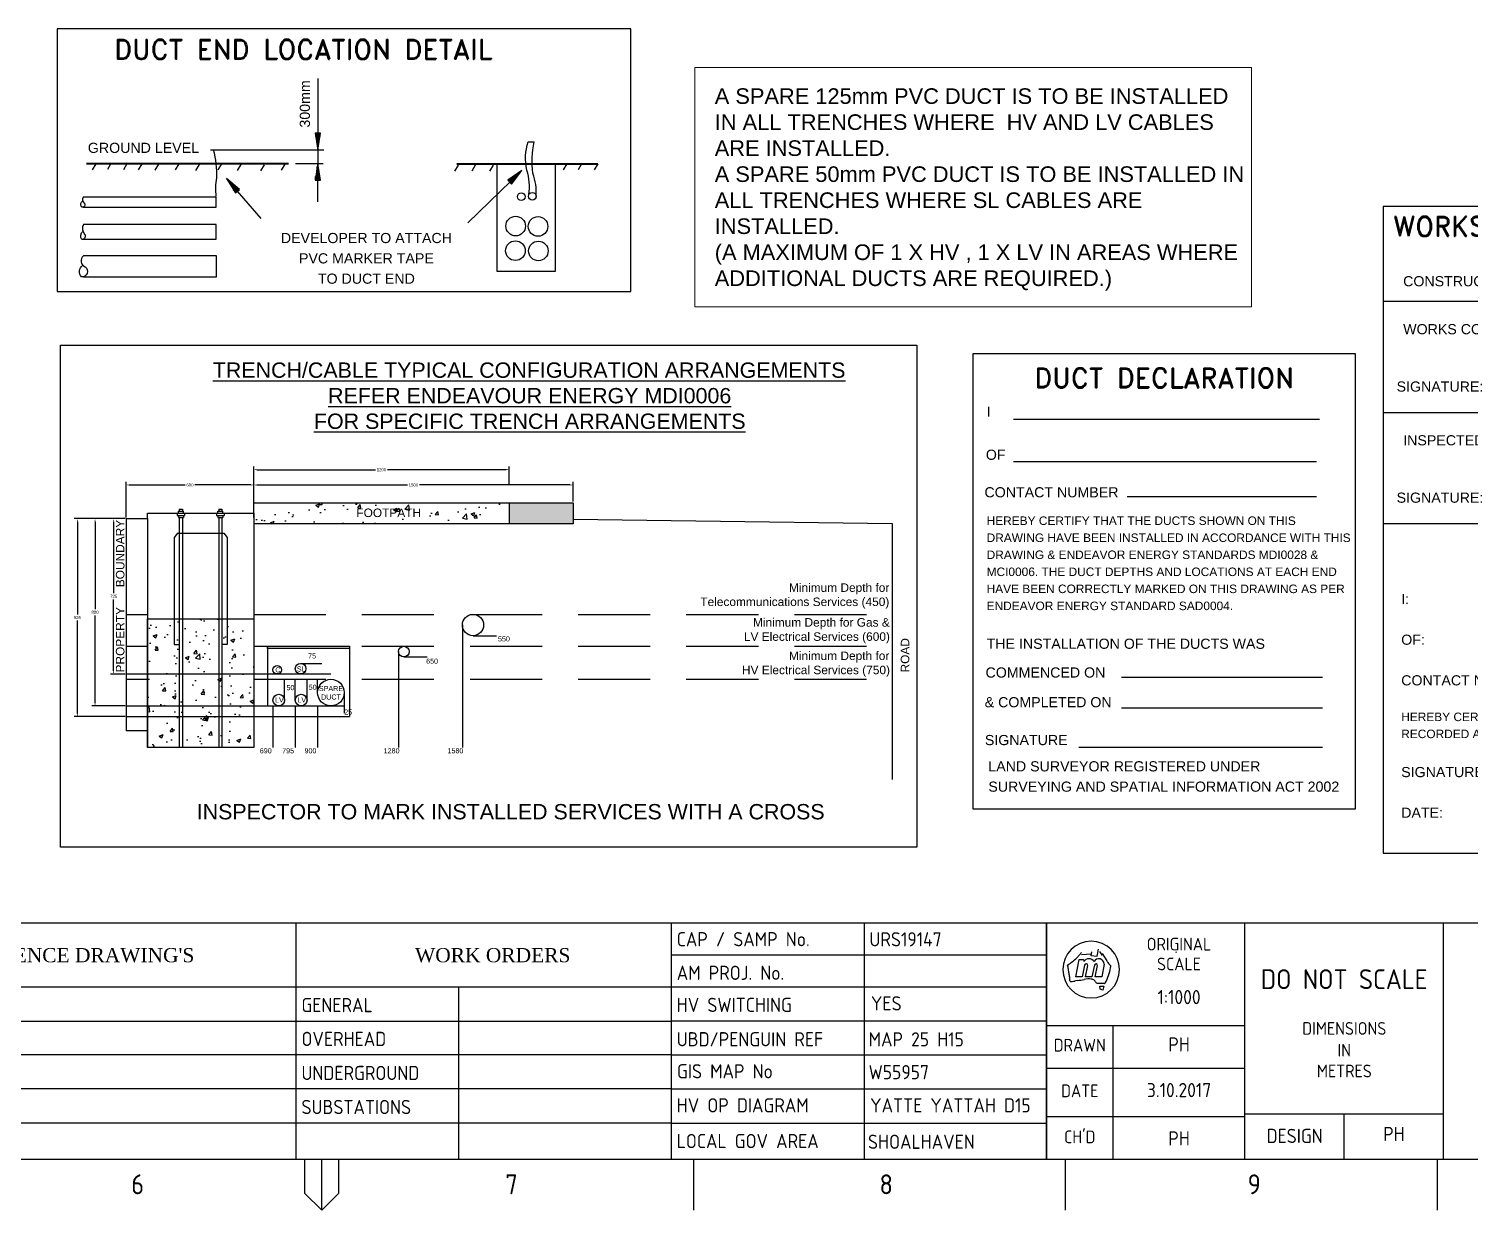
# Paper-space layout 'Retic2' of a CAD drawing. Header units: metres, sheet in millimetres. Extents: x -21 to 813, y -3 to 583.
# Drawn here: x 344.5 to 598.5, y -3 to 205.1 of the extents above; entities that cross this region are included whole.
import ezdxf
from ezdxf.enums import TextEntityAlignment as Align

# ---------------------------------------------------------------- set-up
doc = ezdxf.new("R2010")
doc.units = ezdxf.units.M
doc.linetypes.add('DASHED2', pattern=[9.525, 6.35, -3.175])
doc.layers.get('0').update_dxf_attribs({"color": 6})
doc.layers.add('Notes', color=7, linetype='Continuous')
doc.layers.add('SupportsUG_SP_EXT', color=7, linetype='Continuous')
doc.styles.add('Elec', font='romand__.ttf')
doc.styles.add('iecISOCP', font='isocp.shx')
doc.styles.add('iecTimesNewRoman', font='times.ttf')
doc.styles.get("Standard").update_dxf_attribs({"font": 'arial.ttf'})
doc.dimstyles.get("Standard").update_dxf_attribs({"dimtxt": 0.18, "dimasz": 0.18, "dimexe": 0.18, "dimexo": 0.0625, "dimgap": 0.09, "dimtad": 0, "dimtih": 1, "dimtoh": 1, "dimdec": 4, "dimzin": 0, "dimdsep": 46, "dimtxsty": 'Standard', "dimcen": 0.09, "dimadec": 0, "dimazin": 0, "dimtfac": 1, "dimtdec": 4, "dimtofl": 0, "dimtmove": 0, "dimatfit": 3, "dimfxl": 1, "dimtolj": 1, "dimtzin": 0, "dimarcsym": 0})
pattern_1 = [(50, (338.341, 140.453), (6.83193, -0.59772), [0.71438, -7.85813]), (355, (338.341, 140.453), (-1.3216, 7.16462), [0.5715, -6.2865]), (100.451, (338.91, 140.4034), (5.51034, 6.56688), [0.60713, -6.67838]), (46.184, (338.341, 142.358), (10.16546, -1.5766), [1.0716, -11.7872]), (96.636, (339.188, 142.227), (8.9027, 9.2785), [0.9107, -10.0176]), (351.184, (338.341, 142.358), (8.9027, 9.2784), [0.85725, -9.42975]), (21, (339.293, 141.882), (5.68556, -3.83496), [0.71438, -7.85813]), (326, (339.293, 141.882), (2.31758, 6.90705), [0.5715, -6.2865]), (71.4514, (339.767, 141.5624), (8.0031, 3.0721), [0.60713, -6.67838]), (37.5, (338.3407, 140.4532), (0.11582, 3.170814), [0, -6.2103, 0, -6.38175, 0, -6.31031]), (7.5, (338.3407, 140.4532), (2.50574, 3.75677), [0, -3.63855, 0, -6.06742, 0, -2.40506]), (327.5, (336.2167, 140.4532), (5.08465, -0.21483), [0, -2.38125, 0, -7.4295, 0, -9.85838]), (317.5, (335.264, 140.4532), (5.55484, 0.9535), [0, -3.09563, 0, -4.93395, 0, -7.00088])]

# ---------------------------------------------------------------- blocks, each defined once
blk = doc.blocks.new('A1_FRAME_TITLE')
at = {"layer": 'Notes', "color": 3, "linetype": 'Continuous'}
for p, q in [((412.12, 47.62), (412.12, 5.97)), ((478.24, 47.62), (478.24, 5.97)), ((544.37, 47.62), (544.37, 5.97)), ((544.37, 41.97), (544.37, 5.97))]:
    blk.add_line(p, q, dxfattribs=at)
at = {"layer": 'Notes', "color": 7}
for p, q in [((512.26, 47.62), (512.26, 5.97)), ((478.24, 41.97), (544.37, 41.97)), ((549.56, 38.09), (550.17, 41.17)), ((550.17, 41.17), (550.92, 41.17)), ((550.56, 42.05), (552.33, 42.16)), ((550.92, 41.17), (550.97, 40.77)), ((552.33, 42.52), (552.22, 41.82)), ((552.22, 41.82), (553.35, 41.71)), ((553.35, 41.71), (553.55, 42.96)), ((554.18, 42.18), (555.01, 40.9)), ((567.1, 42.48), (567.3, 42.44)), ((551.11, 40.17), (550.7, 38.09)), ((551.27, 38.09), (551.66, 40.06)), ((552.83, 40.17), (552.41, 38.09)), ((552.98, 38.09), (553.37, 40.06)), ((554.57, 40.35), (554.12, 38.09)), ((332.81, 36.33), (478.24, 36.33)), ((440.78, 36.33), (440.78, 5.97)), ((478.24, 36.33), (544.37, 36.33)), ((550.7, 38.09), (549.56, 38.09)), ((552.41, 38.09), (551.27, 38.09)), ((554.12, 38.09), (552.98, 38.09)), ((554.62, 36.89), (553.22, 36.97)), ((553.22, 36.97), (554.62, 36.89)), ((554.62, 36.89), (553.22, 36.97)), ((553.85, 35.89), (553.78, 36.47)), ((553.78, 36.47), (554.51, 36.47)), ((554.3, 35.74), (553.85, 35.89)), ((554.51, 36.47), (554.3, 35.74)), ((332.78, 30.28), (478.24, 30.28)), ((478.24, 30.33), (544.37, 30.33)), ((556.15, 5.97), (556.15, 29.54)), ((478.24, 24.33), (332.78, 24.33)), ((478.24, 24.33), (544.37, 24.33)), ((544.37, 21.97), (579.37, 21.97)), ((478.24, 18.33), (332.78, 18.33)), ((478.24, 18.33), (544.37, 18.33)), ((544.37, 13.47), (579.37, 13.47)), ((596.87, 5.97), (596.87, 13.97)), ((478.24, 12.33), (332.78, 12.33)), ((478.24, 12.33), (544.37, 12.33))]:
    blk.add_line(p, q, dxfattribs=at)
at = {"layer": 'Notes', "color": 3}
for p, q in [((544.37, 5.97), (544.37, 47.62)), ((579.37, 5.97), (579.37, 47.62)), ((614.37, 5.97), (614.37, 47.62)), ((579.37, 13.97), (614.37, 13.97))]:
    blk.add_line(p, q, dxfattribs=at)
at = {"layer": 'Notes', "color": 7, "linetype": 'Continuous'}
blk.add_line((544.37, 29.54), (579.37, 29.54), dxfattribs=at)
at = {"layer": 'Notes', "linetype": 'Continuous'}
for p, q in [((413.68, 5.97), (413.68, -0.03)), ((416.68, -3.03), (416.68, 5.97)), ((419.68, -0.03), (419.68, 5.97)), ((482.19, 5.97), (482.19, -3.03)), ((547.7, 5.97), (547.7, -3.03)), ((613.21, 5.97), (613.21, -3.03)), ((413.68, -0.03), (416.68, -3.03)), ((416.68, -3.03), (419.68, -0.03))]:
    blk.add_line(p, q, dxfattribs=at)
at = {"layer": 'Notes', "color": 3, "linetype": 'Continuous', "flags": 128}
for points in [[(123.8, 47.62), (824.37, 47.62)], [(123.8, 5.97), (824.37, 5.97)]]:
    blk.add_lwpolyline(points, dxfattribs=at)
at = {"layer": 'Notes', "color": 7}
for centre, radius, start, end in [((552.27, 39.37), 5, 0, 180), ((542.41, 49.09), 10.59, 302.5841, 308.1576), ((542.41, 49.09), 10.59, 308.157, 313.7305), ((545.21, 46.16), 6.54, 313.7309, 319.3045), ((545.21, 46.16), 6.54, 319.3047, 324.8782), ((551.87, 40.21), 1.06, 31.7884, 148.2116), ((553.61, 40.3), 0.961, 2.5982, 150.8098), ((578.7, 57.06), 28.87, 210.1483, 211.8601), ((477.01, -10.21), 93.25, 33.1096, 33.2341), ((558.55, 42.96), 4.09, 213.1151, 222.4146), ((552.27, 39.37), 5, 180, 0), ((527.29, 35.61), 21.32, 10.3053, 12.3306), ((527.29, 35.61), 21.32, 8.2795, 10.3048), ((528.59, 35.8), 20.01, 6.2539, 8.2792), ((551.39, 40.11), 0.28, 348.6911, 168.6911), ((553.1, 40.11), 0.28, 348.6911, 168.6911), ((548.02, 40.74), 7.69, 331.5942, 341.8897), ((542.7, 42.48), 13.29, 341.8901, 347.8434), ((555.89, 40.53), 0.484, 222.42, 236.4422), ((556.07, 40.81), 0.815, 236.4359, 244.7422), ((553.96, 40.06), 1.76, 347.8434, 354.1409), ((554.11, 40.04), 1.61, 354.1436, 1.0342), ((528.59, 35.8), 20.01, 4.2291, 6.2543), ((548.72, 39.42), 2.15, 265.1734, 270.0504), ((548.72, 39.51), 2.24, 270.0438, 274.7322), ((548.65, 40.42), 3.15, 274.7358, 283.0812), ((550.47, 32.55), 4.93, 97.7419, 103.0814), ((546.76, 59.88), 22.65, 277.7418, 280.8825), ((551.91, 33.09), 4.63, 85.4613, 100.8824), ((552.2, 36.78), 0.924, 46.5875, 85.4612), ((551.36, 35.89), 2.16, 30.1885, 46.5879), ((554.13, 37.45), 0.75, 311.6083, 321.0792), ((554.18, 37.41), 0.675, 321.0838, 331.5982)]:
    blk.add_arc(centre, radius, start, end, dxfattribs=at)
blk.add_attdef('DRAFT_NUM', (29.9, 23.29), '', height=2.5, rotation=90)
at = {"layer": 'Notes', "color": 7, "style": 'iecISOCP'}
for s, height, p in [('CAP / SAMP No.', 2.5, (479.24, 43.47)), ('AM PROJ. No.', 2.5, (479.24, 37.55)), ('GENERAL', 2.5, (413.12, 31.86)), ('HV SWITCHING', 2.5, (479.24, 31.9)), ('OVERHEAD', 2.5, (413.12, 25.9)), ('UBD/PENGUIN REF', 2.5, (479.24, 25.84)), ('UNDERGROUND', 2.5, (413.12, 19.9)), ('GIS MAP No', 2.5, (479.29, 20.2)), ('SUBSTATIONS', 2.5, (413.12, 13.9)), ('HV OP DIAGRAM', 2.5, (479.24, 14.2)), ('LOCAL GOV AREA', 2.5, (479.24, 7.9)), ('6', 3.5, (383.12, -0.22)), ('7', 3.5, (449.03, -0.22)), ('8', 3.5, (514.97, -0.22)), ('9', 3.5, (579.84, -0.22))]:
    blk.add_text(s, height=height, dxfattribs=at).set_placement(p)
at = {"layer": 'Notes', "style": 'iecTimesNewRoman'}
blk.add_text("REFERENCE DRAWING'S", height=2.5, dxfattribs=at).set_placement((372.45, 40.66), align=Align.CENTER)
blk.add_text('WORK ORDERS', height=2.5, dxfattribs=at).set_placement((433.13, 40.66))
at = {"layer": 'Notes', "color": 7, "style": 'iecISOCP'}
for s, height, p in [('ORIGINAL', 2.24, (567.74, 42.73)), ('SCALE', 2.24, (567.74, 39.23)), ('DIMENSIONS', 2.24, (596.87, 27.88)), ('DRAWN', 2.24, (550.26, 24.93)), ('IN', 2.24, (596.87, 24.04)), ('METRES', 2.24, (596.87, 20.38)), ('DATE', 2.24, (550.26, 16.88)), ("CH'D", 2.24, (550.26, 8.77)), ('DESIGN', 2.5, (588.12, 8.81))]:
    blk.add_text(s, height=height, dxfattribs=at).set_placement(p, align=Align.CENTER)
at = {"layer": 'Notes', "insert": (596.84, 37.67), "char_height": 3.5, "width": 29.1, "attachment_point": 5, "style": 'iecISOCP'}
blk.add_mtext('DO NOT SCALE', dxfattribs=at)
at = {"layer": 'Notes', "color": 7, "style": 'iecISOCP'}
for tag, p in [('CAP_NO', (513.19, 43.46)), ('IE_NUM', (513.05, 37.81)), ('REF_No_1', (335.24, 32.31)), ('REF_1', (362.52, 32.31)), ('GEN_WO', (441.71, 31.76)), ('HV_SWITCH', (513.46, 32.16)), ('REF_No_2', (335.24, 26.31)), ('REF_2', (362.52, 26.31)), ('OH_WO', (441.71, 25.81)), ('UBD_REF', (513.05, 25.83)), ('REF_No_3', (335.24, 20.31)), ('REF_3', (362.52, 20.31)), ('UG_WO', (441.71, 20.05)), ('GIS_MAP_No', (513.05, 20.04)), ('REF_No_4', (335.24, 14.31)), ('REF_4', (362.52, 14.31)), ('SUB_WO', (441.71, 13.81)), ('HV_OP_DIAG', (513.33, 14.2)), ('LGA', (512.95, 7.78))]:
    blk.add_attdef(tag, p, '', height=2.5, dxfattribs=at)
at = {"layer": 'Notes', "style": 'iecISOCP'}
for tag, p in [('T1', (684.37, 39.47)), ('T2', (684.37, 34.35)), ('T3', (684.37, 28.92)), ('T4', (684.37, 23.66)), ('T5', (684.37, 18.23)), ('T6', (684.37, 12.97))]:
    blk.add_attdef(tag, text='', height=3.5, dxfattribs=at).set_placement(p, align=Align.CENTER)
at = {"layer": 'Notes', "color": 7, "style": 'iecISOCP'}
for tag, p in [('scale', (567.76, 33.27)), ('DRAWN', (567.76, 24.93)), ('DATE', (567.76, 16.88)), ('CHD', (567.76, 8.37)), ('DESIGN', (605.62, 9.15))]:
    blk.add_attdef(tag, text='', height=2.5, dxfattribs=at).set_placement(p, align=Align.CENTER)
at = {"layer": 'Notes', "color": 4, "style": 'iecISOCP'}
blk.add_attdef('NUM', text='', height=7, dxfattribs=at).set_placement((792.37, 20.12), align=Align.MIDDLE_CENTER)
at = {"layer": 'Notes', "color": 1, "style": 'iecISOCP'}
blk.add_attdef('REV', text='', height=5, dxfattribs=at).set_placement((820.05, 17.1), align=Align.CENTER)
at = {"layer": 'Notes', "color": 7, "style": 'iecISOCP'}
for tag, p in [('NS', (790.71, 8.12)), ('SHTS', (805.41, 8.12))]:
    blk.add_attdef(tag, text='', height=2.5, dxfattribs=at).set_placement(p, align=Align.MIDDLE)
at = {"layer": 'Notes', "style": 'iecISOCP'}
blk.add_attdef('ExportID', (9.08, 2.39), '', height=2.5, dxfattribs=at)
at = {"layer": 'Notes', "style": 'iecISOCP', "flags": 1}
for tag, p in [('ProjectType', (14.17, -26.8)), ('ProjectNumber', (23.56, -26.82)), ('DrawingNumber', (35.51, -26.8)), ('ProjectDescription', (47.56, -26.83)), ('ExportDate', (60.28, -26.79)), ('ExportUserName', (69.15, -26.8)), ('DesignerCompanyName', (81.48, -26.79)), ('ExportAreaOfInterest', (97.1, -26.81)), ('GIS_SUCCESS', (112, -26.78)), ('CAD_SUCCESS', (121.79, -26.78)), ('DEPOTCODE', (132.11, -26.88)), ('ExportCategories', (140.08, -26.8)), ('Comments', (154.38, -26.88))]:
    blk.add_attdef(tag, p, '', height=1, dxfattribs=at)
blk = doc.blocks.new('NOTE_DUCT-END-DETAIL')
for p, q in [((45.883142, 37.545951), (45.883142, 24.956978)), ((45.648767, 27.925728), (45.648767, 26.753853)), ((45.726892, 27.925728), (45.726892, 26.128853)), ((45.805017, 27.925728), (45.805017, 25.503853)), ((45.883142, 27.925728), (45.883142, 24.956978)), ((45.961267, 27.925728), (45.961267, 25.503853)), ((46.039392, 27.925728), (46.039392, 26.128853)), ((46.117517, 27.925728), (46.117517, 26.753853)), ((46.273767, 27.925728), (46.273767, 27.300728)), ((82.976447, 26.385314), (84.055803, 26.350148)), ((27.002662, 24.956978), (46.993508, 24.956978)), ((45.883142, 24.956978), (45.883142, 22.576326)), ((6.786157, 22.491651), (6.158539, 21.439165)), ((9.453954, 22.552283), (8.826336, 21.499796)), ((12.268824, 22.508369), (11.641206, 21.455883)), ((14.87599, 22.508369), (14.248372, 21.455883)), ((17.821137, 22.431019), (17.193519, 21.378533)), ((21.416346, 22.500269), (20.788728, 21.447782)), ((25.001494, 22.387106), (24.373876, 21.334619)), ((28.942559, 22.508369), (28.31494, 21.455883)), ((32.337937, 22.387106), (31.710319, 21.334619)), ((36.460897, 22.326474), (35.833279, 21.273987)), ((40.072994, 22.431019), (39.445376, 21.378533)), ((41.975059, 22.576326), (46.869083, 22.576326)), ((45.648767, 19.607576), (45.648767, 20.779451)), ((45.726892, 19.607576), (45.726892, 21.404451)), ((45.805017, 19.607576), (45.805017, 22.029451)), ((45.883142, 15.820965), (45.883142, 22.576326)), ((45.883142, 19.607576), (45.883142, 22.576326)), ((45.961267, 19.607576), (45.961267, 22.029451)), ((46.039392, 19.607576), (46.039392, 21.404451)), ((46.117517, 19.607576), (46.117517, 20.779451)), ((70.635531, 22.257162), (70.007913, 21.204676)), ((72.368199, 12.078092), (81.859722, 21.330754)), ((73.656182, 22.257162), (73.028564, 21.204676)), ((76.786013, 22.257162), (76.158395, 21.204676)), ((79.624852, 19.370334), (80.911521, 20.624623)), ((79.679386, 19.314392), (81.413593, 21.004956)), ((79.733921, 19.25845), (81.859722, 21.330754)), ((79.788455, 19.202508), (81.522661, 20.893072)), ((79.842989, 19.146565), (81.129659, 20.400855)), ((89.759831, 22.491651), (89.132213, 21.439165)), ((92.391473, 22.491651), (91.763854, 21.439165)), ((95.232529, 22.491651), (94.604911, 21.439165)), ((35.908784, 12.844093), (29.803783, 19.935884)), ((31.740629, 17.685972), (29.803783, 19.935884)), ((31.681421, 17.635003), (30.101362, 19.470457)), ((31.799838, 17.736942), (30.219779, 19.572396)), ((31.622213, 17.584033), (30.449911, 18.945822)), ((31.859046, 17.787912), (30.686744, 19.1497)), ((31.563005, 17.533063), (30.79846, 18.421186)), ((31.444588, 17.431124), (31.036831, 17.90479)), ((31.918254, 17.838881), (31.153709, 18.727004)), ((32.03667, 17.940821), (31.628913, 18.414486)), ((46.273767, 19.607576), (46.273767, 20.232576)), ((79.461249, 19.53816), (79.908786, 19.974435)), ((79.570318, 19.426276), (80.40945, 20.244291)), ((79.897524, 19.090623), (80.736656, 19.908638)), ((80.006592, 18.978739), (80.454129, 19.415014))]:
    blk.add_line(p, q)
at = {"color": 1}
for p, q in [((45.492517, 27.925728), (45.492517, 27.300728)), ((45.492517, 19.607576), (45.492517, 20.232576))]:
    blk.add_line(p, q, dxfattribs=at)
at = {"color": 7, "lineweight": 40}
for p, q in [((5.152012, 22.541857), (40.730815, 22.541857)), ((70.401899, 22.491651), (95.232529, 22.491651))]:
    blk.add_line(p, q, dxfattribs=at)
for points in [[(0, 0), (101.065272, 0), (101.065272, 46.282227), (0, 46.282227)], [(45.883142, 24.956978), (46.351892, 27.925728), (45.414392, 27.925728)], [(45.883142, 22.576326), (45.414392, 19.607576), (46.351892, 19.607576)], [(81.859722, 21.330754), (79.406715, 19.594103), (80.061127, 18.922797)], [(29.803783, 19.935884), (31.38538, 17.380155), (32.095879, 17.99179)]]:
    blk.add_lwpolyline(points, close=True)
for points in [[(83.108178, 17.079517, 0.100456), (82.757067, 21.391338, -0.144441), (82.976447, 26.385314)], [(84.381094, 16.746876, 0.102124), (83.819669, 20.840359, -0.096925), (84.055803, 26.350148)], [(4.533738, 16.621736, 0.324985), (4.736854, 15.573632, -0.953514), (4.272589, 14.935267, -0.417639), (4.501628, 15.93112)], [(4.591771, 11.814853, 0.277777), (4.82269, 10.125576, -0.610901), (4.317934, 9.156444, -0.397292), (4.550882, 10.613957)], [(4.605285, 6.276742, 0.550641), (4.889172, 4.344936)], [(4.889172, 4.344936, -0.805081), (4.246565, 2.566557, -0.436908), (4.506967, 4.619757)]]:
    blk.add_lwpolyline(points, format="xyb")
at = {"color": 7, "lineweight": 30}
blk.add_lwpolyline([(28.016566, 16.772023, -0.069258), (28.099516, 20.007056, 0.073869), (27.552553, 24.956978)], format="xyb", dxfattribs=at)
for points in [[(77.471942, 22.416483), (77.471942, 3.559802), (87.792954, 3.559802), (87.792954, 22.491651)], [(4.562755, 14.877234), (27.988926, 14.877234), (27.988926, 16.621736), (4.533738, 16.621736)], [(4.591771, 9.219001), (28.010544, 9.219001), (28.010544, 11.814853), (4.591771, 11.814853)], [(4.605285, 2.586337), (28.045411, 2.586337), (28.045411, 6.276742), (4.605285, 6.276742)]]:
    blk.add_lwpolyline(points)
for centre, radius in [((81.755144, 16.703674), 0.672328), ((83.709526, 16.778843), 0.672328), ((80.766336, 11.526072), 1.726395), ((84.715121, 11.458305), 1.726395), ((80.72888, 7.187486), 1.726395), ((84.771964, 7.138802), 1.726395)]:
    blk.add_circle(centre, radius)
at = {"color": 7, "style": 'Elec'}
blk.add_text('DUCT END LOCATION DETAIL', height=3.5, dxfattribs=at).set_placement((10.015299, 42.66532), align=Align.MIDDLE_LEFT)
at = {"color": 7}
blk.add_text('300mm', height=1.79, rotation=90.013556, dxfattribs=at).set_placement((45.053203, 33.045951), align=Align.BOTTOM_CENTER)
blk.add_text('GROUND LEVEL', height=1.79, dxfattribs=at).set_placement((15.181501, 23.878605), align=Align.BOTTOM_CENTER)
at = {"color": 7, "insert": (54.468199, 1.338092), "char_height": 1.79, "attachment_point": 8, "line_spacing_factor": 1.2}
blk.add_mtext('DEVELOPER TO ATTACH\\PPVC MARKER TAPE \\PTO DUCT END', dxfattribs=at)
blk = doc.blocks.new('*D106')
at = {"color": 0, "lineweight": -2, "transparency": 16777216}
for p, q in [((361.49, 118.83), (358.94, 118.83)), ((359.48, 118.29), (359.48, 105.69)), ((359.48, 91.99), (359.48, 104.6)), ((361.49, 91.45), (358.94, 91.45))]:
    blk.add_line(p, q, dxfattribs=at)
at = {"color": 0, "lineweight": 0, "transparency": 16777216}
for points in [[(359.39, 118.29), (359.57, 118.29), (359.48, 118.83)], [(359.39, 91.99), (359.57, 91.99), (359.48, 91.45)]]:
    blk.add_solid(points, dxfattribs=at)
at = {"layer": 'Defpoints', "color": 0, "lineweight": 0, "transparency": 16777216}
for p in [(361.67, 118.83), (359.48, 91.45), (361.67, 91.45)]:
    blk.add_point(p, dxfattribs=at)
at = {"color": 0, "transparency": 16777216, "insert": (359.48, 105.14), "char_height": 0.54, "attachment_point": 5}
blk.add_mtext('\\A1;725', dxfattribs=at)
blk = doc.blocks.new('*D107')
at = {"color": 0, "lineweight": -2, "transparency": 16777216}
for p, q in [((361.49, 118.83), (355.66, 118.83)), ((356.2, 118.29), (356.2, 102.87)), ((356.2, 86.37), (356.2, 101.78)), ((361.49, 85.83), (355.66, 85.83))]:
    blk.add_line(p, q, dxfattribs=at)
at = {"color": 0, "lineweight": 0, "transparency": 16777216}
for points in [[(356.11, 118.29), (356.29, 118.29), (356.2, 118.83)], [(356.11, 86.37), (356.29, 86.37), (356.2, 85.83)]]:
    blk.add_solid(points, dxfattribs=at)
at = {"layer": 'Defpoints', "color": 0, "lineweight": 0, "transparency": 16777216}
for p in [(361.67, 118.83), (356.2, 85.83), (361.67, 85.83)]:
    blk.add_point(p, dxfattribs=at)
at = {"color": 0, "transparency": 16777216, "insert": (356.2, 102.33), "char_height": 0.54, "attachment_point": 5}
blk.add_mtext('\\A1;880', dxfattribs=at)
blk = doc.blocks.new('*D108')
at = {"color": 0, "lineweight": -2, "transparency": 16777216}
for p, q in [((361.49, 118.83), (352.54, 118.83)), ((353.08, 118.29), (353.08, 101.94)), ((353.08, 84.49), (353.08, 100.85)), ((361.49, 83.95), (352.54, 83.95))]:
    blk.add_line(p, q, dxfattribs=at)
at = {"color": 0, "lineweight": 0, "transparency": 16777216}
for points in [[(352.99, 118.29), (353.17, 118.29), (353.08, 118.83)], [(352.99, 84.49), (353.17, 84.49), (353.08, 83.95)]]:
    blk.add_solid(points, dxfattribs=at)
at = {"layer": 'Defpoints', "color": 0, "lineweight": 0, "transparency": 16777216}
for p in [(361.67, 118.83), (353.08, 83.95), (361.67, 83.95)]:
    blk.add_point(p, dxfattribs=at)
at = {"color": 0, "transparency": 16777216, "insert": (353.08, 101.39), "char_height": 0.54, "attachment_point": 5}
blk.add_mtext('\\A1;925', dxfattribs=at)
blk = doc.blocks.new('*D109')
at = {"color": 0, "lineweight": -2, "transparency": 16777216}
for p, q in [((361.67, 119.02), (361.67, 125.3)), ((362.21, 124.76), (372.06, 124.76)), ((383.63, 124.76), (373.79, 124.76)), ((384.17, 119.02), (384.17, 125.3))]:
    blk.add_line(p, q, dxfattribs=at)
at = {"color": 0, "lineweight": 0, "transparency": 16777216}
for points in [[(362.21, 124.85), (362.21, 124.67), (361.67, 124.76)], [(383.63, 124.85), (383.63, 124.67), (384.17, 124.76)]]:
    blk.add_solid(points, dxfattribs=at)
at = {"layer": 'Defpoints', "color": 0, "lineweight": 0, "transparency": 16777216}
for p in [(384.17, 124.76), (361.67, 118.83), (384.17, 118.83)]:
    blk.add_point(p, dxfattribs=at)
at = {"color": 0, "transparency": 16777216, "insert": (372.92, 124.76), "char_height": 0.54, "attachment_point": 5}
blk.add_mtext('\\A1;600', dxfattribs=at)
blk = doc.blocks.new('*D110')
at = {"color": 0, "lineweight": -2, "transparency": 16777216}
for p, q in [((384.17, 121.83), (384.17, 125.3)), ((384.71, 124.76), (411.25, 124.76)), ((439.88, 124.76), (413.35, 124.76)), ((440.42, 121.83), (440.42, 125.3))]:
    blk.add_line(p, q, dxfattribs=at)
at = {"color": 0, "lineweight": 0, "transparency": 16777216}
for points in [[(384.71, 124.85), (384.71, 124.67), (384.17, 124.76)], [(439.88, 124.85), (439.88, 124.67), (440.42, 124.76)]]:
    blk.add_solid(points, dxfattribs=at)
at = {"layer": 'Defpoints', "color": 0, "lineweight": 0, "transparency": 16777216}
for p in [(440.42, 124.76), (384.17, 121.64), (440.42, 121.64)]:
    blk.add_point(p, dxfattribs=at)
at = {"color": 0, "transparency": 16777216, "insert": (412.3, 124.76), "char_height": 0.54, "attachment_point": 5}
blk.add_mtext('\\A1;1500', dxfattribs=at)
blk = doc.blocks.new('*D111')
at = {"color": 0, "lineweight": -2, "transparency": 16777216}
for p, q in [((384.17, 121.83), (384.17, 127.99)), ((384.71, 127.45), (405.62, 127.45)), ((428.63, 127.45), (407.72, 127.45)), ((429.17, 124.95), (429.17, 127.99))]:
    blk.add_line(p, q, dxfattribs=at)
at = {"color": 0, "lineweight": 0, "transparency": 16777216}
for points in [[(384.71, 127.54), (384.71, 127.36), (384.17, 127.45)], [(428.63, 127.54), (428.63, 127.36), (429.17, 127.45)]]:
    blk.add_solid(points, dxfattribs=at)
at = {"layer": 'Defpoints', "color": 0, "lineweight": 0, "transparency": 16777216}
for p in [(429.17, 127.45), (429.17, 124.76), (384.17, 121.64)]:
    blk.add_point(p, dxfattribs=at)
at = {"color": 0, "transparency": 16777216, "insert": (406.67, 127.45), "char_height": 0.54, "attachment_point": 5}
blk.add_mtext('\\A1;1200', dxfattribs=at)
blk = doc.blocks.new('*U105')
at = {"color": 7, "lineweight": -3}
for p, q in [((61.11, 68.59), (7.21, 68.59)), ((60.6, 61.1), (7.21, 61.1)), ((60.6, 54.98), (27.21, 54.98)), ((61.64, 23.1), (26.21, 23.1)), ((61.64, 17.75), (26.21, 17.75)), ((61.64, 10.78), (18.71, 10.78)), ((61.64, 10.78), (18.71, 10.78))]:
    blk.add_line(p, q, dxfattribs=at)
at = {"lineweight": -3}
blk.add_lwpolyline([(0, 0), (67.43, 0), (67.43, 80.18), (0, 80.18)], close=True, dxfattribs=at)
at = {"color": 7, "lineweight": -3, "style": 'Elec'}
blk.add_text('DUCT DECLARATION', height=3.5, dxfattribs=at).set_placement((33.72, 75.91), align=Align.MIDDLE_CENTER)
at = {"color": 7, "lineweight": -3}
for s, p in [('I ', (2.44, 70.85)), ('OF', (2.31, 63.27)), ('CONTACT NUMBER ', (2.07, 56.66)), ('THE INSTALLATION OF THE DUCTS WAS ', (2.45, 29.97)), ('COMMENCED ON', (2.26, 24.9)), ('& COMPLETED ON', (2.11, 19.67)), ('SIGNATURE', (2.14, 13)), ('SIGNATURE', (2.14, 13))]:
    blk.add_text(s, height=1.79, dxfattribs=at).set_placement(p, align=Align.TOP_LEFT)
at = {"color": 7, "lineweight": -3, "insert": (2.45, 51.5), "char_height": 1.5, "attachment_point": 1, "line_spacing_factor": 1.2}
blk.add_mtext('HEREBY CERTIFY THAT THE DUCTS SHOWN ON THIS \\PDRAWING HAVE BEEN INSTALLED IN ACCORDANCE WITH THIS \\PDRAWING & ENDEAVOR ENERGY STANDARDS MDI0028 & \\PMCI0006. THE DUCT DEPTHS AND LOCATIONS AT EACH END \\PHAVE BEEN CORRECTLY MARKED ON THIS DRAWING AS PER \\PENDEAVOR ENERGY STANDARD SAD0004.', dxfattribs=at)
at = {"color": 7, "lineweight": -3, "insert": (2.75, 8.37), "char_height": 1.79, "width": 62.46, "attachment_point": 1, "line_spacing_factor": 1.2}
blk.add_mtext('LAND SURVEYOR REGISTERED UNDER SURVEYING AND SPATIAL INFORMATION ACT 2002', dxfattribs=at)
at = {"color": 7, "lineweight": -3}
for tag, p in [('DUCTDECLARATION', (11, 69.18)), ('DUCTDECLARATIONOF', (11, 61.68)), ('CONTACTNO', (28.56, 55.6)), ('COMMENCEDON', (28.56, 23.57)), ('COMPLETEDON', (28.56, 18.1)), ('SIGNATURE', (28.56, 11.3))]:
    blk.add_attdef(tag, p, '', height=1.79, dxfattribs=at)
blk = doc.blocks.new('NOTE_WORKS-COMPLETED')
at = {"lineweight": -3}
for p, q in [((94.11, 97.2), (0, 97.2)), ((94.11, 77.62), (0, 77.62)), ((93.87, 58.03), (0, 58.03))]:
    blk.add_line(p, q, dxfattribs=at)
at = {"color": 7, "linetype": 'Continuous', "lineweight": -3}
for p, q in [((30, 99), (91.13, 99)), ((31, 90.55), (91.13, 90.55)), ((20.3, 81.37), (66.83, 81.37)), ((75.92, 81.71), (91.13, 81.71)), ((25, 71.88), (91.13, 71.88)), ((20.3, 61.78), (66.83, 61.78)), ((75.92, 62.13), (91.13, 62.13)), ((22.5, 43.79), (91.13, 43.79)), ((22.5, 36.59), (91.13, 36.59)), ((22.5, 29.42), (91.13, 29.42)), ((20.3, 11.37), (91.13, 11.37)), ((20.3, 4.28), (91.13, 4.28))]:
    blk.add_line(p, q, dxfattribs=at)
at = {"lineweight": -3}
blk.add_lwpolyline([(0, 0), (94.11, 0), (94.11, 113.95), (0, 113.95)], close=True, dxfattribs=at)
at = {"color": 7, "lineweight": -3, "style": 'Elec'}
blk.add_text('WORKS COMPLETED/FIELD BOOK', height=3.5, dxfattribs=at).set_placement((1.75, 110.45), align=Align.MIDDLE_LEFT)
at = {"color": 7, "lineweight": -3}
for s, p in [('CONSTRUCTED BY:', (3.51, 100.79)), ('WORKS COMPLETED:', (3.52, 92.34)), ('INSPECTED BY:', (3.52, 72.76))]:
    blk.add_text(s, height=1.79, dxfattribs=at).set_placement(p, align=Align.MIDDLE_LEFT)
for s, p in [('SIGNATURE:', (10, 82.23)), ('DATE:', (71.45, 82.23)), ('SIGNATURE:', (10, 62.65)), ('DATE:', (71.45, 62.65))]:
    blk.add_text(s, height=1.79, dxfattribs=at).set_placement(p, align=Align.MIDDLE_CENTER)
at = {"color": 7, "lineweight": -3, "style": 'Elec'}
blk.add_text('ASSET RECORDING', height=3.5, dxfattribs=at).set_placement((23.19, 56.32), align=Align.TOP_LEFT)
at = {"color": 7, "lineweight": -3, "insert": (3.17, 45.68), "char_height": 1.79, "width": 89.6105, "attachment_point": 1, "line_spacing_factor": 1.2}
blk.add_mtext('I:\\P\\POF:\\P\\PCONTACT No.:\\P{\\H0.83799x;\\PHEREBY CERTIFY THAT ASSETS MARKED AS-BUILT ON THIS DRAWING HAVE BEEN\\PRECORDED AS PER ENDEAVOR ENERGY STANDARD SAD 0004.}\\P\\PSIGNATURE:\\P\\PDATE:', dxfattribs=at)
at = {"color": 7, "lineweight": -3}
for tag, p in [('CONSTRUCTEDBY', (32.92, 99.87)), ('WORKSCOMPLETED', (32.93, 91.44)), ('DATE', (77.31, 82.21)), ('SIGNATURE', (23.86, 81.87)), ('INSPECTEDBY', (25.68, 72.38)), ('SIGNATURE', (24.59, 62.28)), ('DATE', (77.75, 62.63)), ('ASSETRECORD', (28.77, 44.53)), ('ASSETRECORDOF', (28.5, 37.33)), ('CONTACTNO', (28.5, 30.15)), ('SIGNATURE', (31.79, 12.95)), ('DATE', (32, 5.02))]:
    blk.add_attdef(tag, p, '', height=1.79, dxfattribs=at)

psp = doc.layouts.new('Retic2')

# ---------------------------------------------------------------- hatches: boundary and pattern name
h = psp.add_hatch()
h.set_pattern_fill('AR-CONC', color=8, scale=0.0375, style=0)
h.set_pattern_definition(pattern_1)
h.paths.add_polyline_path([(429.1726, 121.64096), (384.1726, 121.64096), (384.1726, 119.76596), (384.1726, 117.89096), (429.1726, 117.89096)])
psp.add_hatch(color=252).paths.add_polyline_path([(429.1726, 121.64096), (429.1726, 117.89096), (440.4226, 117.89096), (440.4226, 121.64096)])
h = psp.add_hatch()
h.set_pattern_fill('AR-CONC', color=8, scale=0.0375, style=0)
h.set_pattern_definition(pattern_1)
h.paths.add_polyline_path([(365.4226, 101.1612), (384.1726, 101.1612), (384.1726, 78.51596), (365.4226, 78.51596)])

# ---------------------------------------------------------------- linework, layer by layer
at = {"color": 7}
for p, q in [((365.4226, 118.82846), (365.4226, 119.76596)), ((365.4226, 119.76596), (384.1726, 119.76596)), ((370.6726, 119.76596), (370.6726, 119.38219)), ((370.6726, 119.38219), (371.9851, 119.38219)), ((370.88115, 120.14096), (371.77654, 120.14096)), ((370.88115, 119.76596), (370.88115, 120.14096)), ((370.88115, 119.38219), (370.88115, 119.00719)), ((371.0476, 120.51596), (371.0476, 120.14096)), ((371.0476, 120.51596), (371.6101, 120.51596)), ((371.6101, 120.51596), (371.6101, 120.14096)), ((371.77654, 119.76596), (371.77654, 120.14096)), ((371.77654, 119.38219), (371.77654, 119.00719)), ((371.9851, 119.76596), (371.9851, 119.38219)), ((377.6101, 119.76596), (377.6101, 119.38219)), ((377.6101, 119.38219), (378.9226, 119.38219)), ((377.81865, 120.14096), (378.71404, 120.14096)), ((377.81865, 119.76596), (377.81865, 120.14096)), ((377.81865, 119.38219), (377.81865, 119.00719)), ((377.9851, 120.51596), (377.9851, 120.14096)), ((377.9851, 120.51596), (378.5476, 120.51596)), ((378.5476, 120.51596), (378.5476, 120.14096)), ((378.71404, 119.76596), (378.71404, 120.14096)), ((378.71404, 119.38219), (378.71404, 119.00719)), ((378.9226, 119.76596), (378.9226, 119.38219)), ((384.1726, 119.76596), (384.1726, 121.64096)), ((384.1726, 121.64096), (429.1726, 121.64096)), ((384.1726, 119.76596), (384.1726, 78.51596)), ((384.1726, 119.76596), (384.1726, 117.89096)), ((429.1726, 121.64096), (429.1726, 117.89096)), ((429.1726, 121.64096), (440.4226, 121.64096)), ((440.4226, 121.64096), (440.4226, 117.89096)), ((361.6726, 118.82846), (361.6726, 81.4601)), ((361.6726, 118.82846), (365.4226, 118.82846)), ((365.4226, 118.82846), (365.4226, 78.51596)), ((370.88115, 119.00719), (371.77654, 119.00719)), ((371.0476, 119.00719), (371.0476, 78.51596)), ((371.6101, 119.00719), (371.6101, 78.51596)), ((377.81865, 119.00719), (378.71404, 119.00719)), ((377.9851, 119.00719), (377.9851, 78.51596)), ((378.5476, 119.00719), (378.5476, 78.51596)), ((429.1726, 117.89096), (384.1726, 117.89096)), ((440.4226, 117.89096), (429.1726, 117.89096)), ((440.42149, 118.72457), (496.67039, 117.94353)), ((496.67039, 117.94353), (496.67039, 72.84512)), ((370.71214, 116.26303), (370.13655, 115.53284)), ((370.13655, 115.53284), (370.13655, 96.64702)), ((370.71214, 116.26303), (378.88305, 116.26303)), ((378.88305, 116.26303), (379.45864, 115.53284)), ((379.45864, 115.53284), (379.45864, 96.64702)), ((365.4226, 101.1612), (384.1726, 101.1612)), ((420.9226, 100.14428), (420.9226, 78.51596)), ((370.13655, 96.64702), (371.0476, 96.64702)), ((379.45864, 96.64702), (378.5476, 96.64702)), ((386.6101, 96.32846), (386.6101, 85.82846)), ((401.0476, 96.32846), (401.0476, 83.95346)), ((409.6726, 95.39096), (409.6726, 78.51596)), ((361.6726, 83.95346), (401.0476, 83.95346)), ((365.4226, 81.4601), (361.6726, 81.4601)), ((384.1726, 78.51596), (365.4226, 78.51596))]:
    psp.add_line(p, q, dxfattribs=at)
at = {"color": 7, "linetype": 'DASHED2', "ltscale": 2}
for p, q in [((361.6726, 101.95346), (365.4226, 101.95346)), ((384.1726, 101.95346), (496.67039, 101.95346)), ((361.6726, 96.32846), (365.4226, 96.32846)), ((384.1726, 96.32846), (496.67039, 96.32846)), ((361.6726, 90.51554), (365.4226, 90.51554)), ((384.1726, 90.51554), (496.67039, 90.51554))]:
    psp.add_line(p, q, dxfattribs=at)
at = {"color": 8}
for p, q in [((422.7976, 98.20346), (426.9331, 98.20346)), ((410.6101, 94.45346), (414.7456, 94.45346)), ((361.6726, 91.45346), (397.72943, 91.45346)), ((392.4226, 93.32846), (396.17996, 93.32846)), ((389.6101, 86.85971), (389.6101, 90.51554)), ((391.4851, 86.85971), (391.4851, 90.51554)), ((393.5476, 86.85971), (393.5476, 90.51554)), ((395.4226, 88.17179), (395.4226, 90.51554)), ((400.1101, 88.17179), (400.1101, 84.56765)), ((361.6726, 85.82846), (400.1101, 85.82846)), ((387.5476, 85.82846), (387.5476, 78.51596)), ((391.4851, 85.82846), (391.4851, 78.51596)), ((395.4226, 85.82846), (395.4226, 78.51596))]:
    psp.add_line(p, q, dxfattribs=at)
at = {"color": 7, "lineweight": 0}
psp.add_lwpolyline([(461.87268, 198.29472), (559.94604, 198.29472), (559.94604, 156.15512), (461.87268, 156.15512)], close=True, dxfattribs=at)
at = {"color": 7}
for points in [[(350.13484, 149.3814), (501.00946, 149.3814), (501.00946, 60.95957), (350.13484, 60.95957)], [(365.4226, 101.1612), (384.1726, 101.1612), (384.1726, 78.51596), (365.4226, 78.51596)], [(386.6101, 96.32846), (401.0476, 96.32846), (401.0476, 95.97208), (386.6101, 95.97208)]]:
    psp.add_lwpolyline(points, close=True, dxfattribs=at)
for centre, radius in [((422.7976, 100.07846), 1.875), ((410.6101, 95.39096), 0.9375), ((388.2976, 92.20346), 0.75), ((392.4226, 92.39096), 0.9375), ((397.76635, 88.17179), 2.34375), ((388.57885, 86.85971), 1.03125), ((392.51635, 86.85971), 1.03125)]:
    psp.add_circle(centre, radius, dxfattribs=at)

# ---------------------------------------------------------------- block references
at = {"layer": 'Notes'}
for name, p in [('NOTE_DUCT-END-DETAIL', (349.54365, 158.85524)), ('NOTE_WORKS-COMPLETED', (583.18171, 59.87476)), ('*U105', (510.84869, 67.7104))]:
    psp.add_blockref(name, p, dxfattribs=at)
at = {"layer": 'SupportsUG_SP_EXT'}
ref = psp.add_blockref('A1_FRAME_TITLE', (-20.549, 0), dxfattribs=at)
ref.add_attrib('DESIGN', 'PH', dxfattribs={"layer": 'Notes', "color": 7, "height": 2.5, "style": 'iecISOCP'}).set_placement((585.06762, 9.15451), align=Align.CENTER)
ref.add_attrib('DRAWN', 'PH', dxfattribs={"layer": 'Notes', "color": 7, "height": 2.5, "style": 'iecISOCP'}).set_placement((547.20719, 24.93058), align=Align.CENTER)
ref.add_attrib('DATE', '3.10.2017', dxfattribs={"layer": 'Notes', "color": 7, "height": 2.5, "style": 'iecISOCP'}).set_placement((547.20719, 16.88033), align=Align.CENTER)
ref.add_attrib('CHD', 'PH', dxfattribs={"layer": 'Notes', "color": 7, "height": 2.5, "style": 'iecISOCP'}).set_placement((547.20719, 8.37226), align=Align.CENTER)
ref.add_attrib('scale', '1:1000', dxfattribs={"layer": 'Notes', "color": 7, "height": 2.5, "style": 'iecISOCP'}).set_placement((547.20719, 33.26881), align=Align.CENTER)
ref.add_attrib('CAP_NO', 'URS19147', (492.63875, 43.45702), dxfattribs={"layer": 'Notes', "color": 7, "height": 2.5, "style": 'iecISOCP'})
ref.add_attrib('HV_SWITCH', 'YES', (492.91426, 32.16326), dxfattribs={"layer": 'Notes', "color": 7, "height": 2.5, "style": 'iecISOCP'})
ref.add_attrib('UBD_REF', 'MAP 25 H15', (492.50099, 25.82774), dxfattribs={"layer": 'Notes', "color": 7, "height": 2.5, "style": 'iecISOCP'})
ref.add_attrib('GIS_MAP_No', 'W55957', (492.50099, 20.04313), dxfattribs={"layer": 'Notes', "color": 7, "height": 2.5, "style": 'iecISOCP'})
ref.add_attrib('HV_OP_DIAG', 'YATTE YATTAH D15', (492.77749, 14.19908), dxfattribs={"layer": 'Notes', "color": 7, "height": 2.5, "style": 'iecISOCP'})
ref.add_attrib('LGA', 'SHOALHAVEN', (492.39639, 7.77741), dxfattribs={"layer": 'Notes', "color": 7, "height": 2.5, "style": 'iecISOCP'})

# ---------------------------------------------------------------- texts
at = {"color": 7, "lineweight": -3, "insert": (465.39374, 194.65659), "char_height": 2.75, "width": 94.2679805, "attachment_point": 1}
psp.add_mtext('A SPARE 125mm PVC DUCT IS TO BE INSTALLED IN ALL TRENCHES WHERE  HV AND LV CABLES ARE INSTALLED. \\PA SPARE 50mm PVC DUCT IS TO BE INSTALLED IN ALL TRENCHES WHERE SL CABLES ARE INSTALLED. \\P(A MAXIMUM OF 1 X HV , 1 X LV IN AREAS WHERE ADDITIONAL DUCTS ARE REQUIRED.)', dxfattribs=at)
at = {"color": 7, "lineweight": -3, "attachment_point": 1}
for s, insert, char_height in [('\\pi-55.604;{\\LTRENCH/CABLE TYPICAL CONFIGURATION ARRANGEMENTS \\P\\pi-35.292;REFER ENDEAVOUR ENERGY MDI0006 \\P\\pi-37.783;FOR SPECIFIC TRENCH ARRANGEMENTS}', (432.55141, 146.34702), 2.7), ('\\pi-5.5339;FOOTPATH', (407.77792, 120.606), 1.5), ('\\pi-17.573;Minimum Depth for \\P\\pi-33.183;Telecommunications Services (450) ', (496.03274, 107.42392), 1.5), ('\\pi-23.902;Minimum Depth for Gas & \\P\\pi-25.508;LV Electrical Services (600) ', (496.03274, 101.29644), 1.5), ('\\pi-0.9927;550', (428.18846, 98.09444), 0.9), ('75', (393.74091, 95.08829), 0.9), ('\\pi-0.99516;650', (415.53085, 94.15831), 0.9), ('\\pi-17.573;Minimum Depth for  \\P\\pi-25.842;HV Electrical Services (750)', (496.03274, 95.41215), 1.5), ('\\pi-0.39782;C', (388.36826, 92.63334), 0.9), ('\\pi-0.71828;SL', (392.47388, 92.78499), 0.9), ('50', (389.93558, 89.50113), 0.9), ('50', (393.84117, 89.56079), 0.9), ('\\pi-2.0692;SPARE\\P\\pi-1.6849;DUCT', (397.71594, 89.34407), 0.9), ('\\pi-0.71797;LV', (388.63013, 87.34749), 0.9), ('\\pi-0.71797;LV', (392.56763, 87.34749), 0.9), ('25', (400.1101, 85.19715), 0.9), ('\\pi-0.99516;690', (386.22834, 78.37729), 0.9), ('\\pi-0.99393;795', (390.16584, 78.37729), 0.9), ('\\pi-0.9927;900', (394.10334, 78.37729), 0.9), ('\\pi-1.3;1280', (408.35334, 78.37729), 0.9), ('\\pi-1.3;1580', (419.60334, 78.37729), 0.9), ('\\pi-55.055;INSPECTOR TO MARK INSTALLED SERVICES WITH A CROSS', (429.16736, 68.5381), 2.7)]:
    psp.add_mtext(s, dxfattribs=dict(at, insert=insert, char_height=char_height))
at = {"color": 7, "lineweight": -3, "char_height": 1.5, "attachment_point": 1, "rotation": 90}
for s, insert in [('PROPERTY      BOUNDARY', (359.87479, 91.72437)), ('ROAD', (498.17097, 91.72437))]:
    psp.add_mtext(s, dxfattribs=dict(at, insert=insert))

# ---------------------------------------------------------------- dimensions: what is measured, and where the dimension line sits
at = {"color": 7}
for base, p1, p2, text, picture, middle in [((429.1726, 127.45494), (384.1726, 121.64096), (429.1726, 124.75799), '1200', '*D111', (406.6726, 127.45494)), ((384.1726, 124.75799), (361.6726, 118.82846), (384.1726, 118.82846), '600', '*D109', (372.9226, 124.75799)), ((440.4226, 124.75799), (384.1726, 121.64096), (440.4226, 121.64096), '1500', '*D110', (412.2976, 124.75799))]:
    dim = psp.add_linear_dim(base=base, p1=p1, p2=p2, text=text, dimstyle='Standard', override={"dimscale": 3, "dimfxl": 1.25}, dxfattribs=at)
    dim.commit()
    dim.dimension.update_dxf_attribs({"geometry": picture, "text_midpoint": middle})
for p2, distance, text, picture, middle in [((361.6726, 83.95346), -8.58937, '925', '*D108', (353.08323, 101.39096)), ((361.6726, 85.82846), -5.47152, '880', '*D107', (356.20108, 102.32846)), ((361.6726, 91.45346), -2.1938, '725', '*D106', (359.4788, 105.14096))]:
    dim = psp.add_aligned_dim(p1=(361.6726, 118.82846), p2=p2, distance=distance, text=text, dimstyle='Standard', override={"dimscale": 3, "dimfxl": 1.25}, dxfattribs=at)
    dim.commit()
    dim.dimension.update_dxf_attribs({"geometry": picture, "text_midpoint": middle})

doc.saveas('drawing.dxf')
